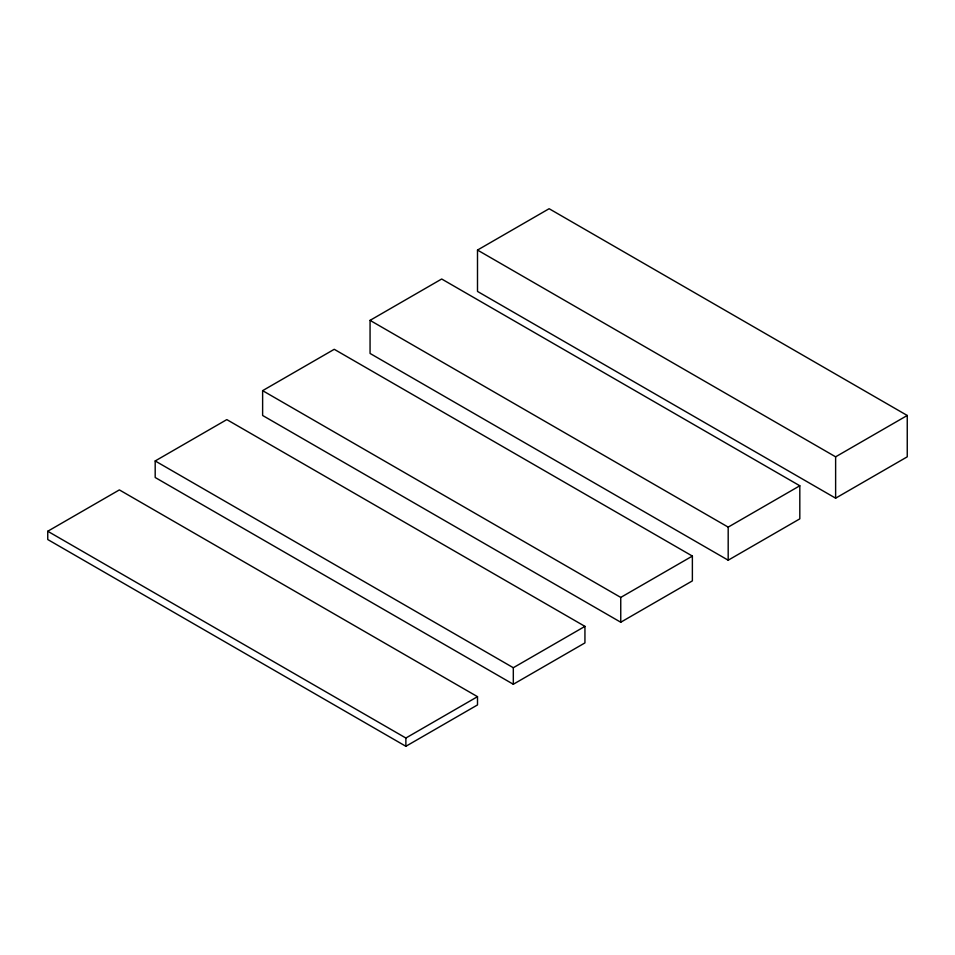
<?xml version="1.0" encoding="UTF-8"?>
<svg xmlns="http://www.w3.org/2000/svg" width="955" height="955" viewBox="0 0 955 955"><rect width="100%" height="100%" fill="white"/><g stroke="black" fill="none" stroke-linecap="round" stroke-linejoin="round"><path stroke-width="1.43" d="M477.5 250.067L549.125 208.715L907.25 415.473L907.25 456.824L835.625 498.176L477.5 291.418L477.5 250.067L835.625 456.824L907.25 415.473M370.062 320.367L441.688 279.003L799.813 485.773L799.813 518.851L728.188 560.203L370.062 353.445L370.062 320.367L728.188 527.124L799.813 485.773M262.625 390.655L334.25 349.303L692.375 556.073L692.375 580.879L620.75 622.23L262.625 415.473L262.625 390.655L620.75 597.424L692.375 556.073M155.188 460.955L226.813 419.603L584.938 626.373L584.938 642.906L513.312 684.258L155.188 477.5L155.188 460.955L513.312 667.724L584.938 626.373M47.75 531.255L119.375 489.903L477.5 696.673L477.5 704.933L405.875 746.285L47.75 539.527L47.75 531.255L405.875 738.024L477.5 696.673M835.625 456.824L835.625 498.176M728.188 527.124L728.188 560.203M620.75 597.424L620.75 622.23M513.312 667.724L513.312 684.258M405.875 738.024L405.875 746.285"/></g></svg>
